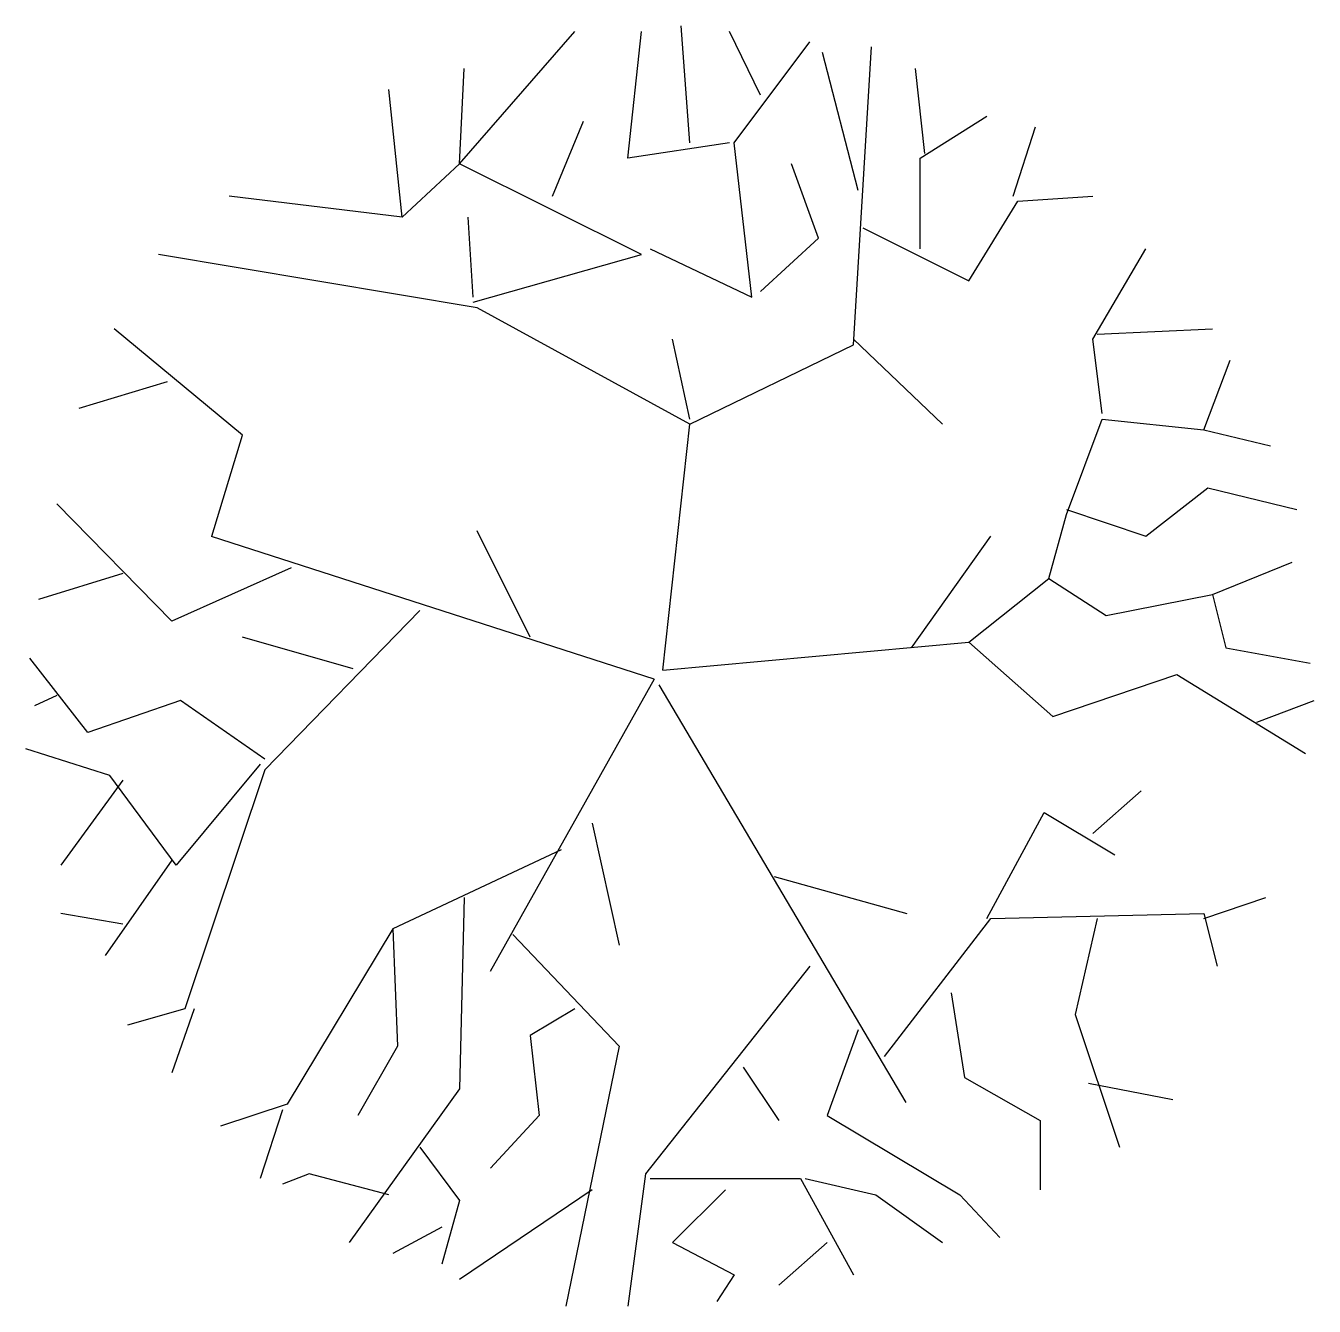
# Model space of a CAD drawing. Extents: x 13.056 to 13.262, y 9.686 to 9.89.
import ezdxf

# ---------------------------------------------------------------- set-up
doc = ezdxf.new("R2010")
doc.units = 0
doc.header["$LTSCALE"] = 30
doc.layers.get('0').update_dxf_attribs({"color": 74, "linetype": 'CONTINUOUS'})

msp = doc.modelspace()

# ---------------------------------------------------------------- linework, layer by layer
at = {"color": 0}
for p, q in [((13.16191, 9.87155), (13.16051, 9.89024)), ((13.12516, 9.86819), (13.14354, 9.88934)), ((13.15202, 9.86908), (13.15417, 9.88934)), ((13.17319, 9.87916), (13.16825, 9.88934)), ((13.169, 9.87155), (13.18103, 9.88766)), ((13.18877, 9.86393), (13.18308, 9.88598)), ((13.18802, 9.83931), (13.19091, 9.88688)), ((13.12516, 9.86819), (13.12591, 9.88341)), ((13.1994, 9.86987), (13.19791, 9.88341)), ((13.11602, 9.85968), (13.11388, 9.88005)), ((13.13999, 9.86304), (13.14493, 9.87501)), ((13.19866, 9.86908), (13.20929, 9.8758)), ((13.21348, 9.86304), (13.21703, 9.87412)), ((13.16825, 9.87155), (13.15202, 9.86908)), ((13.17179, 9.84692), (13.169, 9.87155)), ((13.19866, 9.85464), (13.19866, 9.86908)), ((13.12516, 9.86819), (13.11602, 9.85968)), ((13.15417, 9.85375), (13.12516, 9.86819)), ((13.18243, 9.85632), (13.17814, 9.86819)), ((13.11602, 9.85968), (13.08842, 9.86304)), ((13.21423, 9.86226), (13.22617, 9.86304)), ((13.2064, 9.8495), (13.21423, 9.86226)), ((13.12731, 9.84692), (13.12656, 9.85968)), ((13.18952, 9.858), (13.2064, 9.8495)), ((13.15557, 9.85464), (13.17179, 9.84692)), ((13.17319, 9.84782), (13.18243, 9.85632)), ((13.22617, 9.84021), (13.23466, 9.85464)), ((13.12796, 9.84524), (13.07713, 9.85375)), ((13.12731, 9.84614), (13.15417, 9.85375)), ((13.16191, 9.82666), (13.12796, 9.84524)), ((13.09056, 9.82487), (13.07004, 9.84189)), ((13.16191, 9.82745), (13.15911, 9.84021)), ((13.18802, 9.84021), (13.2022, 9.82666)), ((13.22766, 9.82834), (13.22617, 9.84021)), ((13.22691, 9.84099), (13.24529, 9.84189)), ((13.16191, 9.82666), (13.18802, 9.83931)), ((13.24389, 9.82577), (13.24809, 9.83685)), ((13.07853, 9.83338), (13.06445, 9.82913)), ((13.1576, 9.78741), (13.16191, 9.82666)), ((13.22197, 9.81223), (13.22766, 9.82745)), ((13.22766, 9.82745), (13.24389, 9.82577)), ((13.24389, 9.82577), (13.25452, 9.8232)), ((13.08562, 9.80876), (13.09056, 9.82487)), ((13.23466, 9.80876), (13.24454, 9.81648)), ((13.24454, 9.81648), (13.25872, 9.81301)), ((13.07928, 9.79521), (13.0609, 9.81391)), ((13.21917, 9.80204), (13.22197, 9.81223)), ((13.22197, 9.81301), (13.23466, 9.80876)), ((13.13645, 9.79264), (13.12796, 9.80965)), ((13.15622, 9.78593), (13.0856, 9.80872)), ((13.19726, 9.79096), (13.20994, 9.80876)), ((13.0983, 9.80372), (13.07928, 9.79521)), ((13.24529, 9.79947), (13.25797, 9.80462)), ((13.07144, 9.80283), (13.05801, 9.79868)), ((13.2064, 9.79186), (13.21917, 9.80204)), ((13.21917, 9.80204), (13.22831, 9.79611)), ((13.22831, 9.79611), (13.24529, 9.79947)), ((13.24529, 9.79947), (13.24743, 9.79096)), ((13.11882, 9.79689), (13.0941, 9.77149)), ((13.10819, 9.7876), (13.09056, 9.79264)), ((13.1576, 9.78741), (13.2064, 9.79186)), ((13.2064, 9.79186), (13.21983, 9.77999)), ((13.24743, 9.79096), (13.26086, 9.7885)), ((13.06584, 9.77742), (13.05661, 9.78928)), ((13.21983, 9.77999), (13.2396, 9.78671)), ((13.2396, 9.78671), (13.26012, 9.77406)), ((13.15622, 9.78593), (13.13007, 9.73927)), ((13.15697, 9.78503), (13.19637, 9.7184)), ((13.0609, 9.78335), (13.05736, 9.78167)), ((13.08067, 9.78257), (13.06584, 9.77742)), ((13.0941, 9.77317), (13.08067, 9.78257)), ((13.25238, 9.7791), (13.26152, 9.78257)), ((13.06939, 9.77059), (13.05596, 9.77485)), ((13.09336, 9.77238), (13.07993, 9.75627)), ((13.07993, 9.75627), (13.06939, 9.77059)), ((13.0941, 9.77149), (13.08133, 9.73332)), ((13.07144, 9.76981), (13.06155, 9.75627)), ((13.22617, 9.7613), (13.23391, 9.76813)), ((13.20929, 9.74776), (13.21843, 9.76466)), ((13.21843, 9.76466), (13.22971, 9.75794)), ((13.14633, 9.76298), (13.15062, 9.74351)), ((13.14139, 9.75873), (13.11453, 9.74608)), ((13.07928, 9.75705), (13.06864, 9.74183)), ((13.17534, 9.75448), (13.19651, 9.74854)), ((13.12591, 9.75112), (13.12516, 9.72056)), ((13.24389, 9.74776), (13.25378, 9.75112)), ((13.07144, 9.74686), (13.06155, 9.74854)), ((13.19297, 9.72571), (13.20994, 9.74776)), ((13.20994, 9.74776), (13.24389, 9.74854)), ((13.22691, 9.74776), (13.22337, 9.73243)), ((13.24389, 9.74854), (13.24603, 9.74015)), ((13.11453, 9.74608), (13.09765, 9.7181)), ((13.11453, 9.74608), (13.11528, 9.72739)), ((13.13365, 9.74519), (13.15062, 9.72739)), ((13.18103, 9.74015), (13.15482, 9.70702)), ((13.2036, 9.7359), (13.20574, 9.72235)), ((13.08133, 9.73332), (13.07219, 9.73075)), ((13.08282, 9.73332), (13.07928, 9.72314)), ((13.14354, 9.73332), (13.13645, 9.72907)), ((13.22337, 9.73243), (13.23046, 9.71127)), ((13.13645, 9.72907), (13.13785, 9.71631)), ((13.18877, 9.72996), (13.18383, 9.71631)), ((13.11528, 9.72739), (13.10893, 9.71631)), ((13.15062, 9.72739), (13.14214, 9.68587)), ((13.1704, 9.72403), (13.17608, 9.71553)), ((13.20574, 9.72235), (13.21777, 9.71553)), ((13.22552, 9.72146), (13.23895, 9.71888)), ((13.12516, 9.72056), (13.10753, 9.69605)), ((13.09765, 9.7181), (13.08702, 9.71463)), ((13.0969, 9.71721), (13.09336, 9.70624)), ((13.13785, 9.71631), (13.1301, 9.70792)), ((13.18383, 9.71631), (13.205, 9.70366)), ((13.21777, 9.71553), (13.21777, 9.70445)), ((13.11882, 9.71127), (13.12516, 9.70277)), ((13.10119, 9.70702), (13.0969, 9.70534)), ((13.11388, 9.70366), (13.10119, 9.70702)), ((13.15482, 9.70702), (13.15202, 9.68587)), ((13.14633, 9.70445), (13.12516, 9.69012)), ((13.15557, 9.70624), (13.17954, 9.70624)), ((13.1676, 9.70445), (13.15911, 9.69605)), ((13.17954, 9.70624), (13.18802, 9.6909)), ((13.18028, 9.70624), (13.19157, 9.70366)), ((13.12516, 9.70277), (13.12236, 9.69258)), ((13.19157, 9.70366), (13.2022, 9.69605)), ((13.205, 9.70366), (13.21134, 9.69684)), ((13.12236, 9.69851), (13.11453, 9.69426)), ((13.15911, 9.69605), (13.169, 9.6909)), ((13.18383, 9.69605), (13.17608, 9.68923)), ((13.169, 9.6909), (13.1662, 9.68665))]:
    msp.add_line(p, q, dxfattribs=at)

doc.saveas('drawing.dxf')
